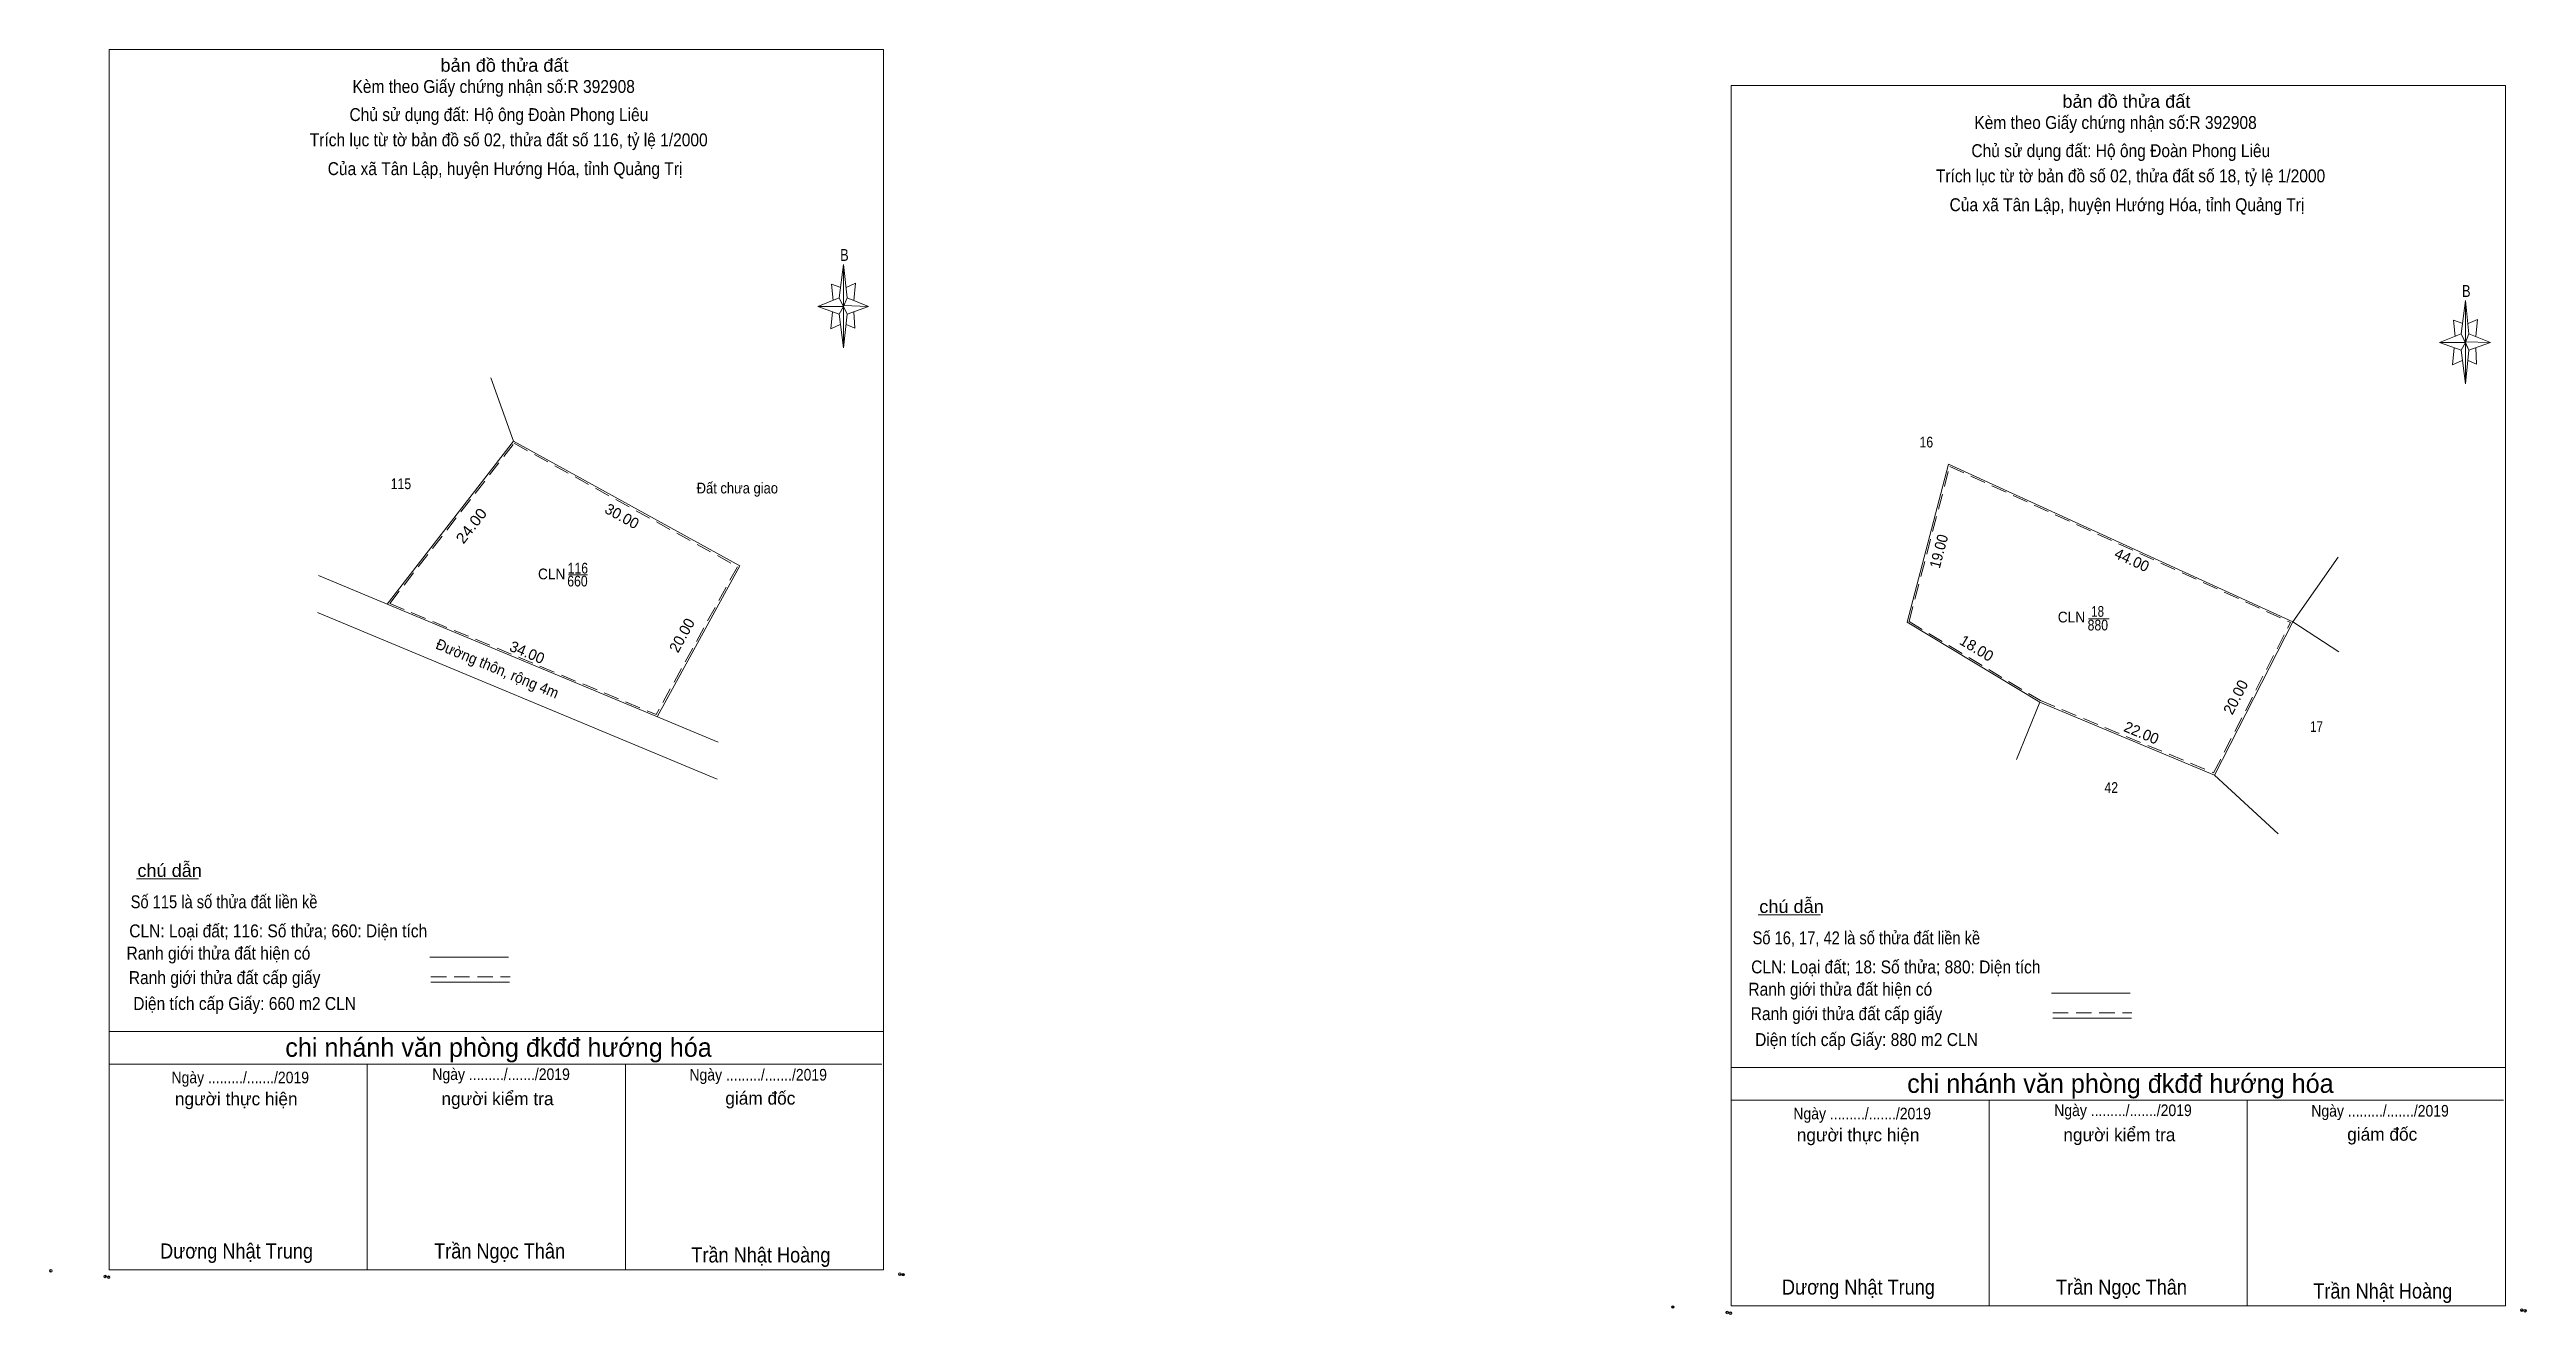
# Model space of a CAD drawing. Header units: metres. Extents: x 545273 to 545561, y 1837126 to 1837273.
import ezdxf
from ezdxf.enums import TextEntityAlignment as Align

# ---------------------------------------------------------------- set-up
doc = ezdxf.new("R2010")
doc.units = ezdxf.units.M
doc.header["$LTSCALE"] = 0.6
doc.header["$PDMODE"] = 32
doc.header["$PDSIZE"] = 0.3
doc.linetypes.add('MEDIUM_DASHED', pattern=[4.5, 3, -1.5])
for name, color, linetype, lineweight in [('10', 7, 'Continuous', 13), ('17', 7, 'Continuous', 13), ('4', 7, 'Continuous', 13), ('5', 7, 'Continuous', 13), ('6', 7, 'Continuous', 13)]:
    doc.layers.add(name, color=color, linetype=linetype, lineweight=lineweight)

msp = doc.modelspace()

# ---------------------------------------------------------------- linework, layer by layer
at = {"layer": '10', "linetype": 'MEDIUM_DASHED'}
for p, q in [((545489.49, 1837206.23), (545494.21, 1837224.24)), ((545494.21, 1837224.24), (545533.82, 1837206.12)), ((545489.49, 1837206.23), (545504.77, 1837197.04))]:
    msp.add_line(p, q, dxfattribs=at)
at = {"layer": '10'}
for p, q in [((545534.09, 1837206.21), (545539.35, 1837213.71)), ((545489.26, 1837206.14), (545504.68, 1837196.86)), ((545534.09, 1837206.21), (545539.44, 1837202.72))]:
    msp.add_line(p, q, dxfattribs=at)
msp.add_lwpolyline([(545489.26, 1837206.14), (545494.08, 1837224.52), (545534.09, 1837206.21)], dxfattribs=at)
at = {"layer": '17'}
for p, q in [((545283.45, 1837176.33), (545290.69, 1837176.33)), ((545471.96, 1837172.14), (545479.2, 1837172.14))]:
    msp.add_line(p, q, dxfattribs=at)
at = {"layer": '4'}
for p, q in [((545327.3, 1837227.2), (545324.64, 1837234.53)), ((545312.59, 1837208.24), (545327.3, 1837227.2)), ((545304.63, 1837211.56), (545351.06, 1837192.2)), ((545333.69, 1837211.66), (545335.87, 1837211.66)), ((545304.51, 1837207.28), (545350.96, 1837187.91)), ((545510.34, 1837206.53), (545512.74, 1837206.53)), ((545524.99, 1837188.39), (545534.09, 1837206.21)), ((545504.68, 1837196.86), (545501.98, 1837190.21))]:
    msp.add_line(p, q, dxfattribs=at)
at = {"layer": '4', "linetype": 'MEDIUM_DASHED'}
for p, q in [((545312.91, 1837208.32), (545327.35, 1837226.94)), ((545312.91, 1837208.32), (545343.87, 1837195.41)), ((545524.89, 1837188.64), (545533.82, 1837206.12)), ((545504.77, 1837197.04), (545524.89, 1837188.64))]:
    msp.add_line(p, q, dxfattribs=at)
at = {"layer": '4'}
for points in [[(545327.3, 1837227.2), (545353.59, 1837212.68), (545343.97, 1837195.16)], [(545504.68, 1837196.86), (545524.99, 1837188.39), (545532.39, 1837181.54)]]:
    msp.add_lwpolyline(points, dxfattribs=at)
at = {"layer": '4', "linetype": 'MEDIUM_DASHED'}
msp.add_lwpolyline([(545327.35, 1837226.94), (545353.31, 1837212.6), (545343.87, 1837195.41)], dxfattribs=at)
at = {"layer": '5'}
for p, q in [((545280.29, 1837130.89), (545280.29, 1837272.69)), ((545468.8, 1837126.7), (545468.8, 1837268.5)), ((545365.15, 1837243.83), (545365.65, 1837247.73)), ((545365.15, 1837241.93), (545362.65, 1837242.83)), ((545366.05, 1837243.83), (545368.55, 1837242.83)), ((545366.85, 1837242.23), (545366.95, 1837240.33)), ((545553.66, 1837239.64), (545554.16, 1837243.54)), ((545366.05, 1837241.93), (545365.65, 1837238.03)), ((545366.95, 1837240.33), (545365.95, 1837240.73)), ((545554.56, 1837239.64), (545557.06, 1837238.64)), ((545553.66, 1837237.74), (545551.16, 1837238.64)), ((545554.56, 1837237.74), (545554.16, 1837233.84)), ((545555.46, 1837236.14), (545554.46, 1837236.54)), ((545555.36, 1837238.04), (545555.46, 1837236.14)), ((545280.29, 1837158.59), (545370.29, 1837158.59)), ((545280.29, 1837154.79), (545370.09, 1837154.79)), ((545280.29, 1837154.79), (545370.09, 1837154.79)), ((545280.29, 1837154.79), (545370.09, 1837154.79)), ((545310.29, 1837130.89), (545310.29, 1837154.79)), ((545340.29, 1837130.89), (545340.29, 1837154.79)), ((545468.8, 1837154.4), (545558.8, 1837154.4)), ((545468.8, 1837150.6), (545558.6, 1837150.6)), ((545468.8, 1837150.6), (545558.6, 1837150.6)), ((545468.8, 1837150.6), (545558.6, 1837150.6)), ((545498.8, 1837126.7), (545498.8, 1837150.6)), ((545528.8, 1837126.7), (545528.8, 1837150.6)), ((545370.29, 1837130.89), (545280.29, 1837130.89)), ((545558.8, 1837126.7), (545468.8, 1837126.7))]:
    msp.add_line(p, q, dxfattribs=at)
for points in [[(545280.29, 1837272.69), (545370.29, 1837272.69), (545370.29, 1837130.89)], [(545468.8, 1837268.5), (545558.8, 1837268.5), (545558.8, 1837126.7)], [(545365.35, 1837245.03), (545364.25, 1837245.43), (545364.45, 1837243.53)], [(545365.95, 1837245.03), (545367.05, 1837245.53), (545366.85, 1837243.53)], [(545365.65, 1837242.83), (545365.15, 1837243.83), (545362.65, 1837242.83)], [(545364.35, 1837242.23), (545364.15, 1837240.23), (545365.25, 1837240.73)], [(545365.65, 1837242.83), (545366.05, 1837241.93), (545368.55, 1837242.83)], [(545554.16, 1837238.64), (545553.66, 1837239.64), (545551.16, 1837238.64)], [(545553.86, 1837240.84), (545552.76, 1837241.24), (545552.96, 1837239.34)], [(545554.46, 1837240.84), (545555.56, 1837241.34), (545555.36, 1837239.34)], [(545552.86, 1837238.04), (545552.66, 1837236.04), (545553.76, 1837236.54)], [(545554.16, 1837238.64), (545554.56, 1837237.74), (545557.06, 1837238.64)]]:
    msp.add_lwpolyline(points, dxfattribs=at)
for points in [[(545365.65, 1837247.73), (545366.05, 1837243.83), (545365.65, 1837242.83)], [(545365.65, 1837242.83), (545362.65, 1837242.83), (545365.15, 1837243.83), (545366.05, 1837241.93), (545368.55, 1837242.83), (545365.65, 1837242.93)], [(545365.65, 1837242.83), (545365.65, 1837238.03), (545365.15, 1837241.93)], [(545554.16, 1837243.54), (545554.56, 1837239.64), (545554.16, 1837238.64)], [(545554.16, 1837238.64), (545551.16, 1837238.64), (545553.66, 1837239.64), (545554.56, 1837237.74), (545557.06, 1837238.64), (545554.16, 1837238.74)], [(545554.16, 1837238.64), (545554.16, 1837233.84), (545553.66, 1837237.74)]]:
    msp.add_lwpolyline(points, close=True, dxfattribs=at)
for p in [(545279.83, 1837130.13), (545280.23, 1837130.05), (545372.19, 1837130.39), (545372.59, 1837130.33), (545468.34, 1837125.94), (545468.74, 1837125.86), (545560.7, 1837126.2), (545561.1, 1837126.14)]:
    msp.add_point(p, dxfattribs=at)
at = {"layer": '6'}
for p, q in [((545317.55, 1837167.24), (545326.69, 1837167.24)), ((545317.69, 1837164.31), (545326.83, 1837164.31)), ((545506.06, 1837163.05), (545515.2, 1837163.05)), ((545506.2, 1837160.12), (545515.34, 1837160.12))]:
    msp.add_line(p, q, dxfattribs=at)
at = {"layer": '6', "linetype": 'MEDIUM_DASHED'}
for p, q in [((545317.69, 1837164.93), (545326.89, 1837164.93)), ((545506.2, 1837160.74), (545515.4, 1837160.74))]:
    msp.add_line(p, q, dxfattribs=at)
at = {"layer": '6'}
for p in [(545273.51, 1837130.77), (545462.02, 1837126.58)]:
    msp.add_point(p, dxfattribs=at)

# ---------------------------------------------------------------- texts
at = {"layer": '4'}
for s, width, p in [('16', 0.85, (545491.5, 1837226.45)), ('115', 0.85, (545314.205, 1837221.61)), ('Đất chưa giao', 0.9, (545353.3, 1837221.11)), ('CLN', 0.95, (545331.725, 1837211.13)), ('660', 0.85, (545334.72, 1837210.3)), ('116', 0.85, (545334.765, 1837211.8)), ('18', 0.8, (545511.41, 1837206.78)), ('CLN', 0.95, (545508.365, 1837206.12)), ('880', 0.85, (545511.43, 1837205.19)), ('17', 0.8, (545536.85, 1837193.39)), ('42', 0.85, (545512.99, 1837186.31))]:
    msp.add_text(s, height=1.25, dxfattribs=dict(at, width=width)).set_placement(p, align=Align.CENTER)
for s, rotation, width, p in [('24.00', 52.194, 1.1, (545322.8796, 1837216.9669)), ('19.00', 75.306, 0.95, (545493.5513, 1837214.2315)), ('Đường thôn, rộng 4m', 337.363, 0.95, (545325.1745, 1837200.1859))]:
    msp.add_text(s, height=1.25, rotation=rotation, dxfattribs=dict(at, width=width)).set_placement(p, align=Align.CENTER)
for s, rotation, p in [('30.00', 331.088, (545339.5928, 1837217.9246)), ('44.00', 335.409, (545515.1349, 1837212.8137)), ('20.00', 61.229, (545347.4101, 1837204.3242)), ('34.00', 337.365, (545328.6295, 1837202.0696)), ('18.00', 328.96, (545497.0277, 1837202.59)), ('20.00', 62.948, (545528.0106, 1837197.1608)), ('22.00', 337.362, (545516.2594, 1837192.7195))]:
    msp.add_text(s, height=1.25, rotation=rotation, dxfattribs=at).set_placement(p, align=Align.CENTER)
at = {"layer": '5'}
for s, height, width, p in [('bản đồ thửa đất', 1.5, 1.05, (545326.24, 1837270.11)), ('Kèm theo Giấy chứng nhận số:R 392908', 1.5, 0.9, (545324.98, 1837267.65)), ('Chủ sử dụng đất: Hộ ông Đoàn Phong Liêu', 1.5, 0.9, (545325.59, 1837264.38)), ('Kèm theo Giấy chứng nhận số:R 392908', 1.5, 0.9, (545513.49, 1837263.46)), ('bản đồ thửa đất', 1.5, 1.05, (545514.75, 1837265.92)), ('Trích lục từ tờ bản đồ số 02, thửa đất số 116, tỷ lệ 1/2000 ', 1.5, 0.9, (545326.98, 1837261.45)), ('Của xã Tân Lập, huyện Hướng Hóa, tỉnh Quảng Trị', 1.5, 0.9, (545326.305, 1837258.1)), ('Chủ sử dụng đất: Hộ ông Đoàn Phong Liêu', 1.5, 0.9, (545514.1, 1837260.19)), ('Trích lục từ tờ bản đồ số 02, thửa đất số 18, tỷ lệ 1/2000 ', 1.5, 0.9, (545515.485, 1837257.26)), ('Của xã Tân Lập, huyện Hướng Hóa, tỉnh Quảng Trị', 1.5, 0.9, (545514.815, 1837253.91)), ('B', 1.378, 0.8, (545365.75, 1837248.13)), ('B', 1.378, 0.8, (545554.26, 1837243.94)), ('Ngày ........./......./2019', 1.35, 0.9, (545295.525, 1837152.57)), ('Ngày ........./......./2019', 1.35, 0.9, (545325.845, 1837152.95)), ('Ngày ........./......./2019', 1.35, 0.9, (545355.725, 1837152.89)), ('Ngày ........./......./2019', 1.35, 0.9, (545514.355, 1837148.76)), ('Ngày ........./......./2019', 1.35, 0.9, (545544.235, 1837148.7)), ('Ngày ........./......./2019', 1.35, 0.9, (545484.035, 1837148.38)), ('Dương Nhật Trung', 1.75, 0.9, (545295.095, 1837132.21)), ('Trần Ngọc Thân', 1.75, 0.9, (545325.67, 1837132.21)), ('Trần Nhật Hoàng', 1.75, 0.9, (545356.04, 1837131.75)), ('Dương Nhật Trung', 1.75, 0.9, (545483.605, 1837128.02)), ('Trần Ngọc Thân', 1.75, 0.9, (545514.18, 1837128.02)), ('Trần Nhật Hoàng', 1.75, 0.9, (545544.55, 1837127.56))]:
    msp.add_text(s, height=height, dxfattribs=dict(at, width=width)).set_placement(p, align=Align.CENTER)
for s, height, p in [('chi nhánh văn phòng đkđđ hướng hóa', 2.187, (545325.545, 1837155.65)), ('chi nhánh văn phòng đkđđ hướng hóa', 2.187, (545514.055, 1837151.46)), ('người thực hiện', 1.5, (545295.06, 1837150.01)), ('người kiểm tra', 1.5, (545325.425, 1837150.03)), ('giám đốc', 1.5, (545355.975, 1837150.09)), ('người thực hiện', 1.5, (545483.57, 1837145.82)), ('người kiểm tra', 1.5, (545513.935, 1837145.84)), ('giám đốc', 1.5, (545544.485, 1837145.9))]:
    msp.add_text(s, height=height, dxfattribs=at).set_placement(p, align=Align.CENTER)
at = {"layer": '6'}
for s, width, p in [('chú dẫn', 1.05, (545287.32, 1837176.55)), ('chú dẫn', 1.05, (545475.83, 1837172.36)), ('Ranh giới thửa đất hiện có ', 0.9, (545293.24, 1837166.94)), ('Ranh giới thửa đất cấp giấy', 0.9, (545293.71, 1837164.1)), ('Ranh giới thửa đất hiện có ', 0.9, (545481.75, 1837162.75)), ('Ranh giới thửa đất cấp giấy', 0.9, (545482.22, 1837159.91))]:
    msp.add_text(s, height=1.5, dxfattribs=dict(at, width=width)).set_placement(p, align=Align.CENTER)
for s, width, p in [('Số 115 là số thửa đất liền kề', 0.85, (545282.79, 1837172.91)), ('CLN: Loại đất; 116: Số thửa; 660: Diện tích', 0.9, (545282.63, 1837169.53)), ('Số 16, 17, 42 là số thửa đất liền kề', 0.85, (545471.3, 1837168.72)), ('CLN: Loại đất; 18: Số thửa; 880: Diện tích', 0.9, (545471.14, 1837165.34)), ('Diện tích cấp Giấy: 660 m2 CLN', 0.9, (545283.09, 1837161.09)), ('Diện tích cấp Giấy: 880 m2 CLN', 0.9, (545471.6, 1837156.9))]:
    msp.add_text(s, height=1.5, dxfattribs=dict(at, width=width)).set_placement(p)

doc.saveas('drawing.dxf')
